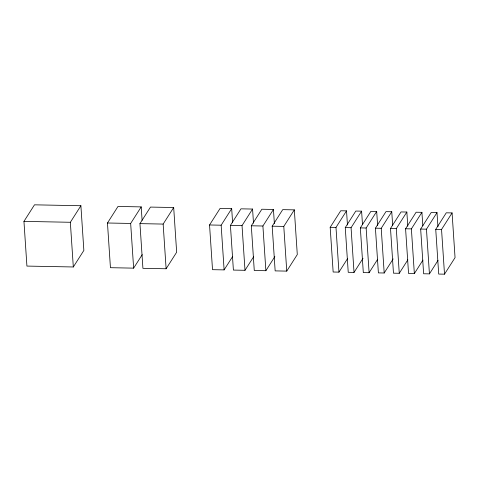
<?xml version="1.0" encoding="UTF-8"?>
<svg xmlns="http://www.w3.org/2000/svg" width="479" height="479" viewBox="0 0 479 479"><rect width="100%" height="100%" fill="white"/><g stroke="black" fill="none" stroke-linecap="round" stroke-linejoin="round"><path stroke-width="0.72" d="M23.95 221.376L34.488 204.826L80.891 205.731L83.861 250.427L73.317 266.977L26.92 266.079L23.95 221.376L70.347 222.28L80.891 205.731M142.227 254.66L133.635 268.144L110.439 267.695L107.47 222.998L118.008 206.449L141.209 206.898L142.101 220.31M133.635 268.144L130.665 223.448L141.209 206.898M139.946 223.627L150.49 207.078L173.685 207.527L176.655 252.229L166.117 268.773L142.916 268.324L139.946 223.627L163.147 224.076L173.685 207.527M232.704 256.415L224.112 269.899L212.514 269.677L209.545 224.974L220.089 208.425L231.686 208.652L232.626 222.807M224.112 269.899L221.148 225.202L231.686 208.652M253.583 256.822L244.997 270.306L233.393 270.078L230.423 225.381L240.967 208.832L252.565 209.054L253.505 223.208M244.997 270.306L242.027 225.603L252.565 209.054M274.85 256.612L265.875 270.707L254.271 270.485L251.307 225.783L261.845 209.233L273.443 209.461L274.383 223.615M265.875 270.707L262.905 226.01L273.443 209.461M272.186 226.19L282.724 209.64L294.328 209.862L297.291 254.565L286.753 271.114L275.156 270.886L272.186 226.19L283.784 226.411L294.328 209.862M347.538 258.642L338.952 272.126L333.15 272.012L330.181 227.315L340.725 210.766L346.521 210.874L347.461 225.028M338.952 272.126L335.983 227.423L346.521 210.874M363.01 258.319L354.029 272.419L348.233 272.306L345.263 227.603L355.801 211.053L361.603 211.167L362.495 224.579M354.029 272.419L351.065 227.717L361.603 211.167M377.697 259.223L369.111 272.713L363.31 272.599L360.34 227.896L370.884 211.347L376.686 211.461L377.626 225.615M369.111 272.713L366.142 228.01L376.686 211.461M393.169 258.905L384.194 273L378.392 272.892L375.422 228.19L385.96 211.64L391.762 211.754L392.654 225.16M384.194 273L381.224 228.303L391.762 211.754M407.857 259.81L399.27 273.293L393.469 273.18L390.499 228.483L401.043 211.934L406.845 212.047L407.785 226.202M399.27 273.293L396.301 228.597L406.845 212.047M422.939 260.103L414.353 273.587L408.551 273.473L405.581 228.776L416.119 212.227L421.921 212.335L422.813 225.747M414.353 273.587L411.383 228.884L421.921 212.335M438.016 260.396L429.429 273.88L423.628 273.766L420.664 229.064L431.202 212.514L437.004 212.628L437.944 226.783M429.429 273.88L426.46 229.178L437.004 212.628M435.74 229.357L446.278 212.808L452.08 212.921L455.05 257.624L444.512 274.174L438.71 274.06L435.74 229.357L441.542 229.471L452.08 212.921M107.47 222.998L130.665 223.448M209.545 224.974L221.148 225.202M230.423 225.381L242.027 225.603M251.307 225.783L262.905 226.01M330.181 227.315L335.983 227.423M345.263 227.603L351.065 227.717M360.34 227.896L366.142 228.01M375.422 228.19L381.224 228.303M390.499 228.483L396.301 228.597M405.581 228.776L411.383 228.884M420.664 229.064L426.46 229.178M441.542 229.471L444.512 274.174M283.784 226.411L286.753 271.114M163.147 224.076L166.117 268.773M70.347 222.28L73.317 266.977"/></g></svg>
